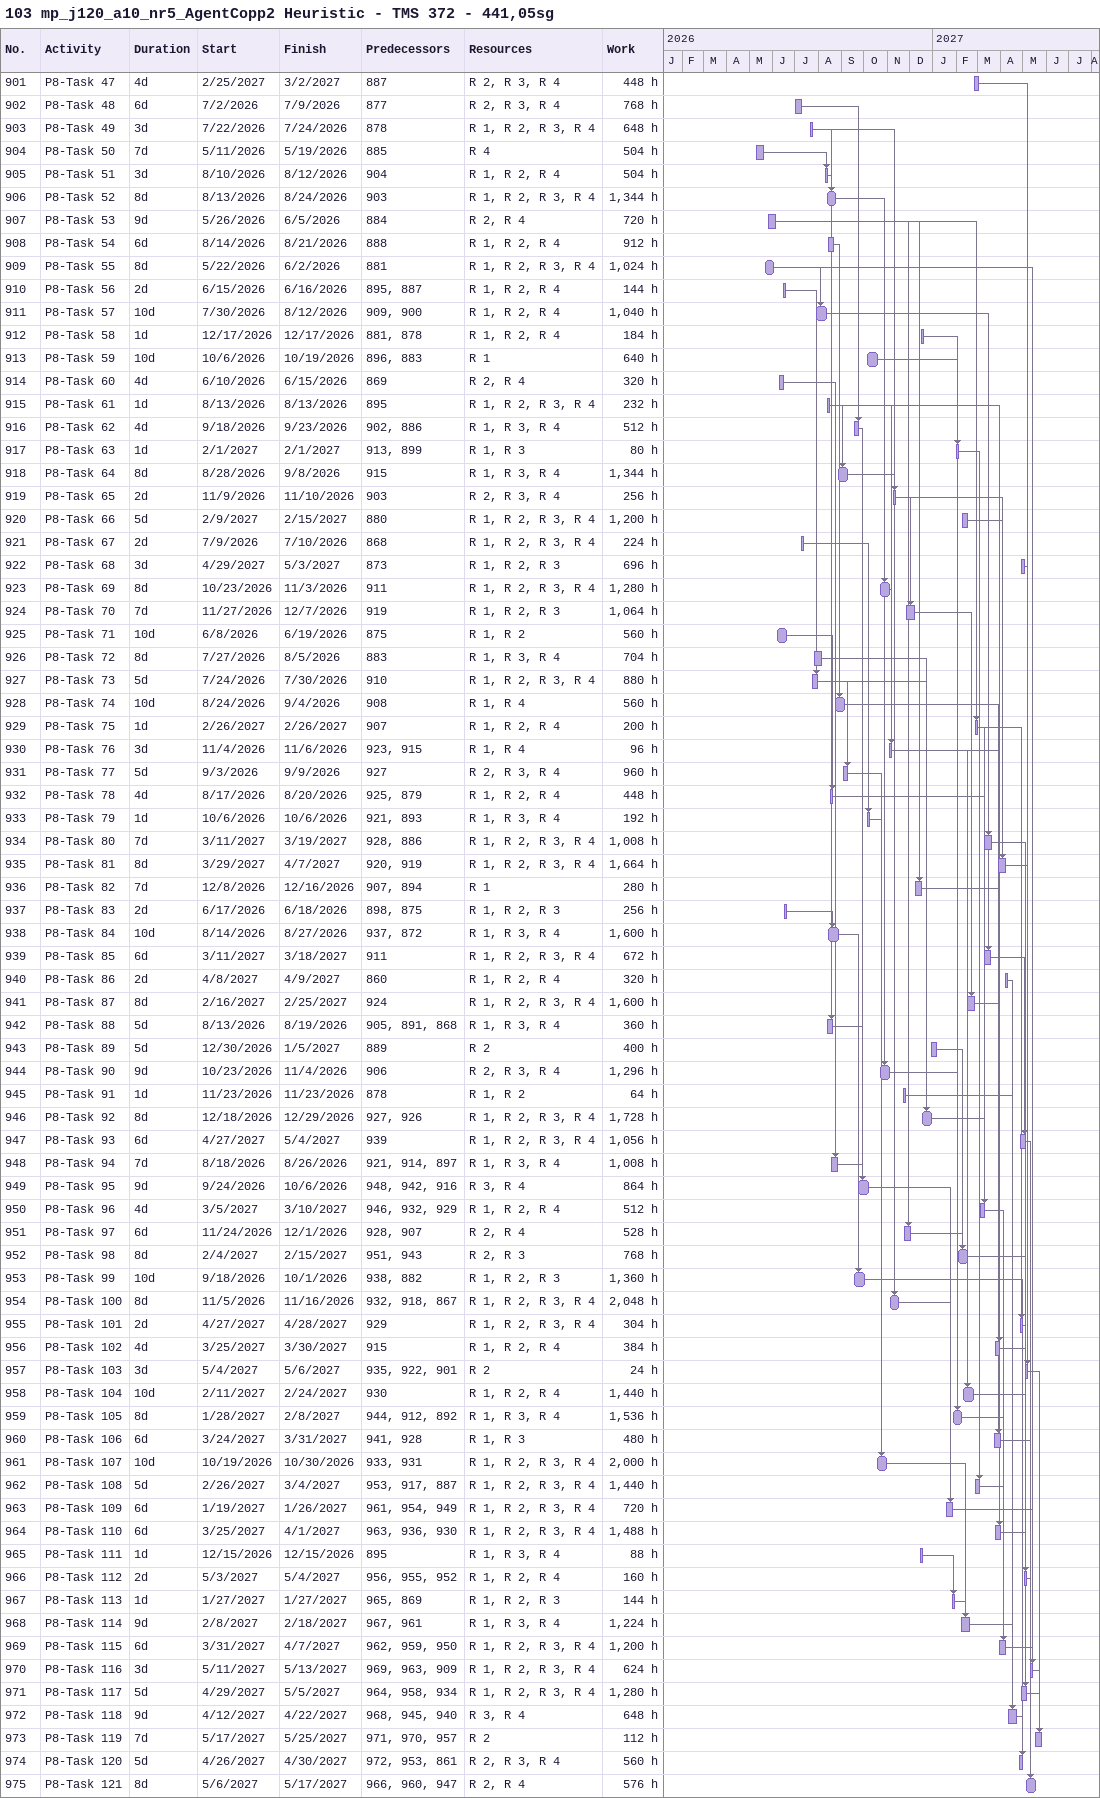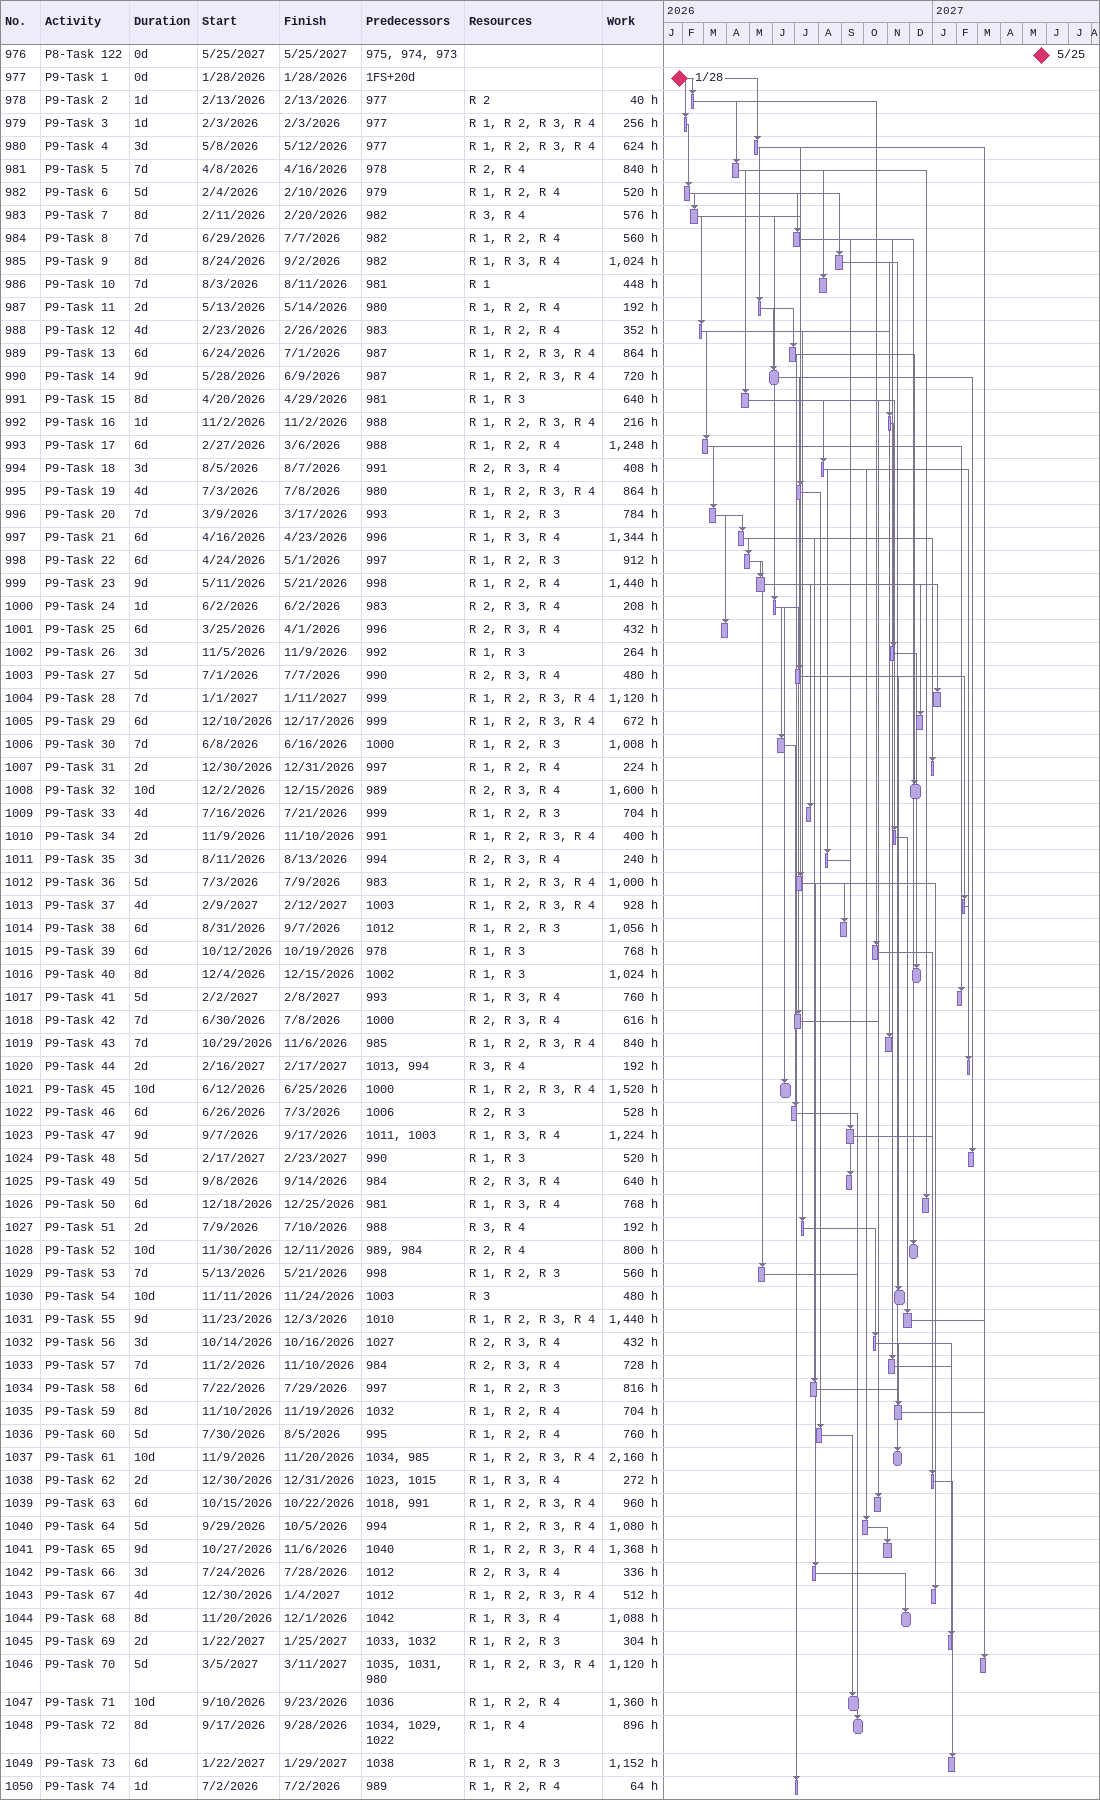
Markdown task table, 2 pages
103 mp_j120_a10_nr5_AgentCopp2 Heuristic - TMS 372 - 441,05sg

| ID | Task | Duration | Start | Finish | Predecessors | Resources | Work (h) |
|---|---|---|---|---|---|---|---|
| 901 | P8-Task 47 | 4d | 2027-02-25 | 2027-03-02 | 887 | R 2, R 3, R 4 | 448 |
| 902 | P8-Task 48 | 6d | 2026-07-02 | 2026-07-09 | 877 | R 2, R 3, R 4 | 768 |
| 903 | P8-Task 49 | 3d | 2026-07-22 | 2026-07-24 | 878 | R 1, R 2, R 3, R 4 | 648 |
| 904 | P8-Task 50 | 7d | 2026-05-11 | 2026-05-19 | 885 | R 4 | 504 |
| 905 | P8-Task 51 | 3d | 2026-08-10 | 2026-08-12 | 904 | R 1, R 2, R 4 | 504 |
| 906 | P8-Task 52 | 8d | 2026-08-13 | 2026-08-24 | 903 | R 1, R 2, R 3, R 4 | 1344 |
| 907 | P8-Task 53 | 9d | 2026-05-26 | 2026-06-05 | 884 | R 2, R 4 | 720 |
| 908 | P8-Task 54 | 6d | 2026-08-14 | 2026-08-21 | 888 | R 1, R 2, R 4 | 912 |
| 909 | P8-Task 55 | 8d | 2026-05-22 | 2026-06-02 | 881 | R 1, R 2, R 3, R 4 | 1024 |
| 910 | P8-Task 56 | 2d | 2026-06-15 | 2026-06-16 | 895, 887 | R 1, R 2, R 4 | 144 |
| 911 | P8-Task 57 | 10d | 2026-07-30 | 2026-08-12 | 909, 900 | R 1, R 2, R 4 | 1040 |
| 912 | P8-Task 58 | 1d | 2026-12-17 | 2026-12-17 | 881, 878 | R 1, R 2, R 4 | 184 |
| 913 | P8-Task 59 | 10d | 2026-10-06 | 2026-10-19 | 896, 883 | R 1 | 640 |
| 914 | P8-Task 60 | 4d | 2026-06-10 | 2026-06-15 | 869 | R 2, R 4 | 320 |
| 915 | P8-Task 61 | 1d | 2026-08-13 | 2026-08-13 | 895 | R 1, R 2, R 3, R 4 | 232 |
| 916 | P8-Task 62 | 4d | 2026-09-18 | 2026-09-23 | 902, 886 | R 1, R 3, R 4 | 512 |
| 917 | P8-Task 63 | 1d | 2027-02-01 | 2027-02-01 | 913, 899 | R 1, R 3 | 80 |
| 918 | P8-Task 64 | 8d | 2026-08-28 | 2026-09-08 | 915 | R 1, R 3, R 4 | 1344 |
| 919 | P8-Task 65 | 2d | 2026-11-09 | 2026-11-10 | 903 | R 2, R 3, R 4 | 256 |
| 920 | P8-Task 66 | 5d | 2027-02-09 | 2027-02-15 | 880 | R 1, R 2, R 3, R 4 | 1200 |
| 921 | P8-Task 67 | 2d | 2026-07-09 | 2026-07-10 | 868 | R 1, R 2, R 3, R 4 | 224 |
| 922 | P8-Task 68 | 3d | 2027-04-29 | 2027-05-03 | 873 | R 1, R 2, R 3 | 696 |
| 923 | P8-Task 69 | 8d | 2026-10-23 | 2026-11-03 | 911 | R 1, R 2, R 3, R 4 | 1280 |
| 924 | P8-Task 70 | 7d | 2026-11-27 | 2026-12-07 | 919 | R 1, R 2, R 3 | 1064 |
| 925 | P8-Task 71 | 10d | 2026-06-08 | 2026-06-19 | 875 | R 1, R 2 | 560 |
| 926 | P8-Task 72 | 8d | 2026-07-27 | 2026-08-05 | 883 | R 1, R 3, R 4 | 704 |
| 927 | P8-Task 73 | 5d | 2026-07-24 | 2026-07-30 | 910 | R 1, R 2, R 3, R 4 | 880 |
| 928 | P8-Task 74 | 10d | 2026-08-24 | 2026-09-04 | 908 | R 1, R 4 | 560 |
| 929 | P8-Task 75 | 1d | 2027-02-26 | 2027-02-26 | 907 | R 1, R 2, R 4 | 200 |
| 930 | P8-Task 76 | 3d | 2026-11-04 | 2026-11-06 | 923, 915 | R 1, R 4 | 96 |
| 931 | P8-Task 77 | 5d | 2026-09-03 | 2026-09-09 | 927 | R 2, R 3, R 4 | 960 |
| 932 | P8-Task 78 | 4d | 2026-08-17 | 2026-08-20 | 925, 879 | R 1, R 2, R 4 | 448 |
| 933 | P8-Task 79 | 1d | 2026-10-06 | 2026-10-06 | 921, 893 | R 1, R 3, R 4 | 192 |
| 934 | P8-Task 80 | 7d | 2027-03-11 | 2027-03-19 | 928, 886 | R 1, R 2, R 3, R 4 | 1008 |
| 935 | P8-Task 81 | 8d | 2027-03-29 | 2027-04-07 | 920, 919 | R 1, R 2, R 3, R 4 | 1664 |
| 936 | P8-Task 82 | 7d | 2026-12-08 | 2026-12-16 | 907, 894 | R 1 | 280 |
| 937 | P8-Task 83 | 2d | 2026-06-17 | 2026-06-18 | 898, 875 | R 1, R 2, R 3 | 256 |
| 938 | P8-Task 84 | 10d | 2026-08-14 | 2026-08-27 | 937, 872 | R 1, R 3, R 4 | 1600 |
| 939 | P8-Task 85 | 6d | 2027-03-11 | 2027-03-18 | 911 | R 1, R 2, R 3, R 4 | 672 |
| 940 | P8-Task 86 | 2d | 2027-04-08 | 2027-04-09 | 860 | R 1, R 2, R 4 | 320 |
| 941 | P8-Task 87 | 8d | 2027-02-16 | 2027-02-25 | 924 | R 1, R 2, R 3, R 4 | 1600 |
| 942 | P8-Task 88 | 5d | 2026-08-13 | 2026-08-19 | 905, 891, 868 | R 1, R 3, R 4 | 360 |
| 943 | P8-Task 89 | 5d | 2026-12-30 | 2027-01-05 | 889 | R 2 | 400 |
| 944 | P8-Task 90 | 9d | 2026-10-23 | 2026-11-04 | 906 | R 2, R 3, R 4 | 1296 |
| 945 | P8-Task 91 | 1d | 2026-11-23 | 2026-11-23 | 878 | R 1, R 2 | 64 |
| 946 | P8-Task 92 | 8d | 2026-12-18 | 2026-12-29 | 927, 926 | R 1, R 2, R 3, R 4 | 1728 |
| 947 | P8-Task 93 | 6d | 2027-04-27 | 2027-05-04 | 939 | R 1, R 2, R 3, R 4 | 1056 |
| 948 | P8-Task 94 | 7d | 2026-08-18 | 2026-08-26 | 921, 914, 897 | R 1, R 3, R 4 | 1008 |
| 949 | P8-Task 95 | 9d | 2026-09-24 | 2026-10-06 | 948, 942, 916 | R 3, R 4 | 864 |
| 950 | P8-Task 96 | 4d | 2027-03-05 | 2027-03-10 | 946, 932, 929 | R 1, R 2, R 4 | 512 |
| 951 | P8-Task 97 | 6d | 2026-11-24 | 2026-12-01 | 928, 907 | R 2, R 4 | 528 |
| 952 | P8-Task 98 | 8d | 2027-02-04 | 2027-02-15 | 951, 943 | R 2, R 3 | 768 |
| 953 | P8-Task 99 | 10d | 2026-09-18 | 2026-10-01 | 938, 882 | R 1, R 2, R 3 | 1360 |
| 954 | P8-Task 100 | 8d | 2026-11-05 | 2026-11-16 | 932, 918, 867 | R 1, R 2, R 3, R 4 | 2048 |
| 955 | P8-Task 101 | 2d | 2027-04-27 | 2027-04-28 | 929 | R 1, R 2, R 3, R 4 | 304 |
| 956 | P8-Task 102 | 4d | 2027-03-25 | 2027-03-30 | 915 | R 1, R 2, R 4 | 384 |
| 957 | P8-Task 103 | 3d | 2027-05-04 | 2027-05-06 | 935, 922, 901 | R 2 | 24 |
| 958 | P8-Task 104 | 10d | 2027-02-11 | 2027-02-24 | 930 | R 1, R 2, R 4 | 1440 |
| 959 | P8-Task 105 | 8d | 2027-01-28 | 2027-02-08 | 944, 912, 892 | R 1, R 3, R 4 | 1536 |
| 960 | P8-Task 106 | 6d | 2027-03-24 | 2027-03-31 | 941, 928 | R 1, R 3 | 480 |
| 961 | P8-Task 107 | 10d | 2026-10-19 | 2026-10-30 | 933, 931 | R 1, R 2, R 3, R 4 | 2000 |
| 962 | P8-Task 108 | 5d | 2027-02-26 | 2027-03-04 | 953, 917, 887 | R 1, R 2, R 3, R 4 | 1440 |
| 963 | P8-Task 109 | 6d | 2027-01-19 | 2027-01-26 | 961, 954, 949 | R 1, R 2, R 3, R 4 | 720 |
| 964 | P8-Task 110 | 6d | 2027-03-25 | 2027-04-01 | 963, 936, 930 | R 1, R 2, R 3, R 4 | 1488 |
| 965 | P8-Task 111 | 1d | 2026-12-15 | 2026-12-15 | 895 | R 1, R 3, R 4 | 88 |
| 966 | P8-Task 112 | 2d | 2027-05-03 | 2027-05-04 | 956, 955, 952 | R 1, R 2, R 4 | 160 |
| 967 | P8-Task 113 | 1d | 2027-01-27 | 2027-01-27 | 965, 869 | R 1, R 2, R 3 | 144 |
| 968 | P8-Task 114 | 9d | 2027-02-08 | 2027-02-18 | 967, 961 | R 1, R 3, R 4 | 1224 |
| 969 | P8-Task 115 | 6d | 2027-03-31 | 2027-04-07 | 962, 959, 950 | R 1, R 2, R 3, R 4 | 1200 |
| 970 | P8-Task 116 | 3d | 2027-05-11 | 2027-05-13 | 969, 963, 909 | R 1, R 2, R 3, R 4 | 624 |
| 971 | P8-Task 117 | 5d | 2027-04-29 | 2027-05-05 | 964, 958, 934 | R 1, R 2, R 3, R 4 | 1280 |
| 972 | P8-Task 118 | 9d | 2027-04-12 | 2027-04-22 | 968, 945, 940 | R 3, R 4 | 648 |
| 973 | P8-Task 119 | 7d | 2027-05-17 | 2027-05-25 | 971, 970, 957 | R 2 | 112 |
| 974 | P8-Task 120 | 5d | 2027-04-26 | 2027-04-30 | 972, 953, 861 | R 2, R 3, R 4 | 560 |
| 975 | P8-Task 121 | 8d | 2027-05-06 | 2027-05-17 | 966, 960, 947 | R 2, R 4 | 576 |
| 976 | P8-Task 122 | 0d | 2027-05-25 | 2027-05-25 | 975, 974, 973 |  |  |
| 977 | P9-Task 1 | 0d | 2026-01-28 | 2026-01-28 | 1FS+20d |  |  |
| 978 | P9-Task 2 | 1d | 2026-02-13 | 2026-02-13 | 977 | R 2 | 40 |
| 979 | P9-Task 3 | 1d | 2026-02-03 | 2026-02-03 | 977 | R 1, R 2, R 3, R 4 | 256 |
| 980 | P9-Task 4 | 3d | 2026-05-08 | 2026-05-12 | 977 | R 1, R 2, R 3, R 4 | 624 |
| 981 | P9-Task 5 | 7d | 2026-04-08 | 2026-04-16 | 978 | R 2, R 4 | 840 |
| 982 | P9-Task 6 | 5d | 2026-02-04 | 2026-02-10 | 979 | R 1, R 2, R 4 | 520 |
| 983 | P9-Task 7 | 8d | 2026-02-11 | 2026-02-20 | 982 | R 3, R 4 | 576 |
| 984 | P9-Task 8 | 7d | 2026-06-29 | 2026-07-07 | 982 | R 1, R 2, R 4 | 560 |
| 985 | P9-Task 9 | 8d | 2026-08-24 | 2026-09-02 | 982 | R 1, R 3, R 4 | 1024 |
| 986 | P9-Task 10 | 7d | 2026-08-03 | 2026-08-11 | 981 | R 1 | 448 |
| 987 | P9-Task 11 | 2d | 2026-05-13 | 2026-05-14 | 980 | R 1, R 2, R 4 | 192 |
| 988 | P9-Task 12 | 4d | 2026-02-23 | 2026-02-26 | 983 | R 1, R 2, R 4 | 352 |
| 989 | P9-Task 13 | 6d | 2026-06-24 | 2026-07-01 | 987 | R 1, R 2, R 3, R 4 | 864 |
| 990 | P9-Task 14 | 9d | 2026-05-28 | 2026-06-09 | 987 | R 1, R 2, R 3, R 4 | 720 |
| 991 | P9-Task 15 | 8d | 2026-04-20 | 2026-04-29 | 981 | R 1, R 3 | 640 |
| 992 | P9-Task 16 | 1d | 2026-11-02 | 2026-11-02 | 988 | R 1, R 2, R 3, R 4 | 216 |
| 993 | P9-Task 17 | 6d | 2026-02-27 | 2026-03-06 | 988 | R 1, R 2, R 4 | 1248 |
| 994 | P9-Task 18 | 3d | 2026-08-05 | 2026-08-07 | 991 | R 2, R 3, R 4 | 408 |
| 995 | P9-Task 19 | 4d | 2026-07-03 | 2026-07-08 | 980 | R 1, R 2, R 3, R 4 | 864 |
| 996 | P9-Task 20 | 7d | 2026-03-09 | 2026-03-17 | 993 | R 1, R 2, R 3 | 784 |
| 997 | P9-Task 21 | 6d | 2026-04-16 | 2026-04-23 | 996 | R 1, R 3, R 4 | 1344 |
| 998 | P9-Task 22 | 6d | 2026-04-24 | 2026-05-01 | 997 | R 1, R 2, R 3 | 912 |
| 999 | P9-Task 23 | 9d | 2026-05-11 | 2026-05-21 | 998 | R 1, R 2, R 4 | 1440 |
| 1000 | P9-Task 24 | 1d | 2026-06-02 | 2026-06-02 | 983 | R 2, R 3, R 4 | 208 |
| 1001 | P9-Task 25 | 6d | 2026-03-25 | 2026-04-01 | 996 | R 2, R 3, R 4 | 432 |
| 1002 | P9-Task 26 | 3d | 2026-11-05 | 2026-11-09 | 992 | R 1, R 3 | 264 |
| 1003 | P9-Task 27 | 5d | 2026-07-01 | 2026-07-07 | 990 | R 2, R 3, R 4 | 480 |
| 1004 | P9-Task 28 | 7d | 2027-01-01 | 2027-01-11 | 999 | R 1, R 2, R 3, R 4 | 1120 |
| 1005 | P9-Task 29 | 6d | 2026-12-10 | 2026-12-17 | 999 | R 1, R 2, R 3, R 4 | 672 |
| 1006 | P9-Task 30 | 7d | 2026-06-08 | 2026-06-16 | 1000 | R 1, R 2, R 3 | 1008 |
| 1007 | P9-Task 31 | 2d | 2026-12-30 | 2026-12-31 | 997 | R 1, R 2, R 4 | 224 |
| 1008 | P9-Task 32 | 10d | 2026-12-02 | 2026-12-15 | 989 | R 2, R 3, R 4 | 1600 |
| 1009 | P9-Task 33 | 4d | 2026-07-16 | 2026-07-21 | 999 | R 1, R 2, R 3 | 704 |
| 1010 | P9-Task 34 | 2d | 2026-11-09 | 2026-11-10 | 991 | R 1, R 2, R 3, R 4 | 400 |
| 1011 | P9-Task 35 | 3d | 2026-08-11 | 2026-08-13 | 994 | R 2, R 3, R 4 | 240 |
| 1012 | P9-Task 36 | 5d | 2026-07-03 | 2026-07-09 | 983 | R 1, R 2, R 3, R 4 | 1000 |
| 1013 | P9-Task 37 | 4d | 2027-02-09 | 2027-02-12 | 1003 | R 1, R 2, R 3, R 4 | 928 |
| 1014 | P9-Task 38 | 6d | 2026-08-31 | 2026-09-07 | 1012 | R 1, R 2, R 3 | 1056 |
| 1015 | P9-Task 39 | 6d | 2026-10-12 | 2026-10-19 | 978 | R 1, R 3 | 768 |
| 1016 | P9-Task 40 | 8d | 2026-12-04 | 2026-12-15 | 1002 | R 1, R 3 | 1024 |
| 1017 | P9-Task 41 | 5d | 2027-02-02 | 2027-02-08 | 993 | R 1, R 3, R 4 | 760 |
| 1018 | P9-Task 42 | 7d | 2026-06-30 | 2026-07-08 | 1000 | R 2, R 3, R 4 | 616 |
| 1019 | P9-Task 43 | 7d | 2026-10-29 | 2026-11-06 | 985 | R 1, R 2, R 3, R 4 | 840 |
| 1020 | P9-Task 44 | 2d | 2027-02-16 | 2027-02-17 | 1013, 994 | R 3, R 4 | 192 |
| 1021 | P9-Task 45 | 10d | 2026-06-12 | 2026-06-25 | 1000 | R 1, R 2, R 3, R 4 | 1520 |
| 1022 | P9-Task 46 | 6d | 2026-06-26 | 2026-07-03 | 1006 | R 2, R 3 | 528 |
| 1023 | P9-Task 47 | 9d | 2026-09-07 | 2026-09-17 | 1011, 1003 | R 1, R 3, R 4 | 1224 |
| 1024 | P9-Task 48 | 5d | 2027-02-17 | 2027-02-23 | 990 | R 1, R 3 | 520 |
| 1025 | P9-Task 49 | 5d | 2026-09-08 | 2026-09-14 | 984 | R 2, R 3, R 4 | 640 |
| 1026 | P9-Task 50 | 6d | 2026-12-18 | 2026-12-25 | 981 | R 1, R 3, R 4 | 768 |
| 1027 | P9-Task 51 | 2d | 2026-07-09 | 2026-07-10 | 988 | R 3, R 4 | 192 |
| 1028 | P9-Task 52 | 10d | 2026-11-30 | 2026-12-11 | 989, 984 | R 2, R 4 | 800 |
| 1029 | P9-Task 53 | 7d | 2026-05-13 | 2026-05-21 | 998 | R 1, R 2, R 3 | 560 |
| 1030 | P9-Task 54 | 10d | 2026-11-11 | 2026-11-24 | 1003 | R 3 | 480 |
| 1031 | P9-Task 55 | 9d | 2026-11-23 | 2026-12-03 | 1010 | R 1, R 2, R 3, R 4 | 1440 |
| 1032 | P9-Task 56 | 3d | 2026-10-14 | 2026-10-16 | 1027 | R 2, R 3, R 4 | 432 |
| 1033 | P9-Task 57 | 7d | 2026-11-02 | 2026-11-10 | 984 | R 2, R 3, R 4 | 728 |
| 1034 | P9-Task 58 | 6d | 2026-07-22 | 2026-07-29 | 997 | R 1, R 2, R 3 | 816 |
| 1035 | P9-Task 59 | 8d | 2026-11-10 | 2026-11-19 | 1032 | R 1, R 2, R 4 | 704 |
| 1036 | P9-Task 60 | 5d | 2026-07-30 | 2026-08-05 | 995 | R 1, R 2, R 4 | 760 |
| 1037 | P9-Task 61 | 10d | 2026-11-09 | 2026-11-20 | 1034, 985 | R 1, R 2, R 3, R 4 | 2160 |
| 1038 | P9-Task 62 | 2d | 2026-12-30 | 2026-12-31 | 1023, 1015 | R 1, R 3, R 4 | 272 |
| 1039 | P9-Task 63 | 6d | 2026-10-15 | 2026-10-22 | 1018, 991 | R 1, R 2, R 3, R 4 | 960 |
| 1040 | P9-Task 64 | 5d | 2026-09-29 | 2026-10-05 | 994 | R 1, R 2, R 3, R 4 | 1080 |
| 1041 | P9-Task 65 | 9d | 2026-10-27 | 2026-11-06 | 1040 | R 1, R 2, R 3, R 4 | 1368 |
| 1042 | P9-Task 66 | 3d | 2026-07-24 | 2026-07-28 | 1012 | R 2, R 3, R 4 | 336 |
| 1043 | P9-Task 67 | 4d | 2026-12-30 | 2027-01-04 | 1012 | R 1, R 2, R 3, R 4 | 512 |
| 1044 | P9-Task 68 | 8d | 2026-11-20 | 2026-12-01 | 1042 | R 1, R 3, R 4 | 1088 |
| 1045 | P9-Task 69 | 2d | 2027-01-22 | 2027-01-25 | 1033, 1032 | R 1, R 2, R 3 | 304 |
| 1046 | P9-Task 70 | 5d | 2027-03-05 | 2027-03-11 | 1035, 1031, 980 | R 1, R 2, R 3, R 4 | 1120 |
| 1047 | P9-Task 71 | 10d | 2026-09-10 | 2026-09-23 | 1036 | R 1, R 2, R 4 | 1360 |
| 1048 | P9-Task 72 | 8d | 2026-09-17 | 2026-09-28 | 1034, 1029, 1022 | R 1, R 4 | 896 |
| 1049 | P9-Task 73 | 6d | 2027-01-22 | 2027-01-29 | 1038 | R 1, R 2, R 3 | 1152 |
| 1050 | P9-Task 74 | 1d | 2026-07-02 | 2026-07-02 | 989 | R 1, R 2, R 4 | 64 |
